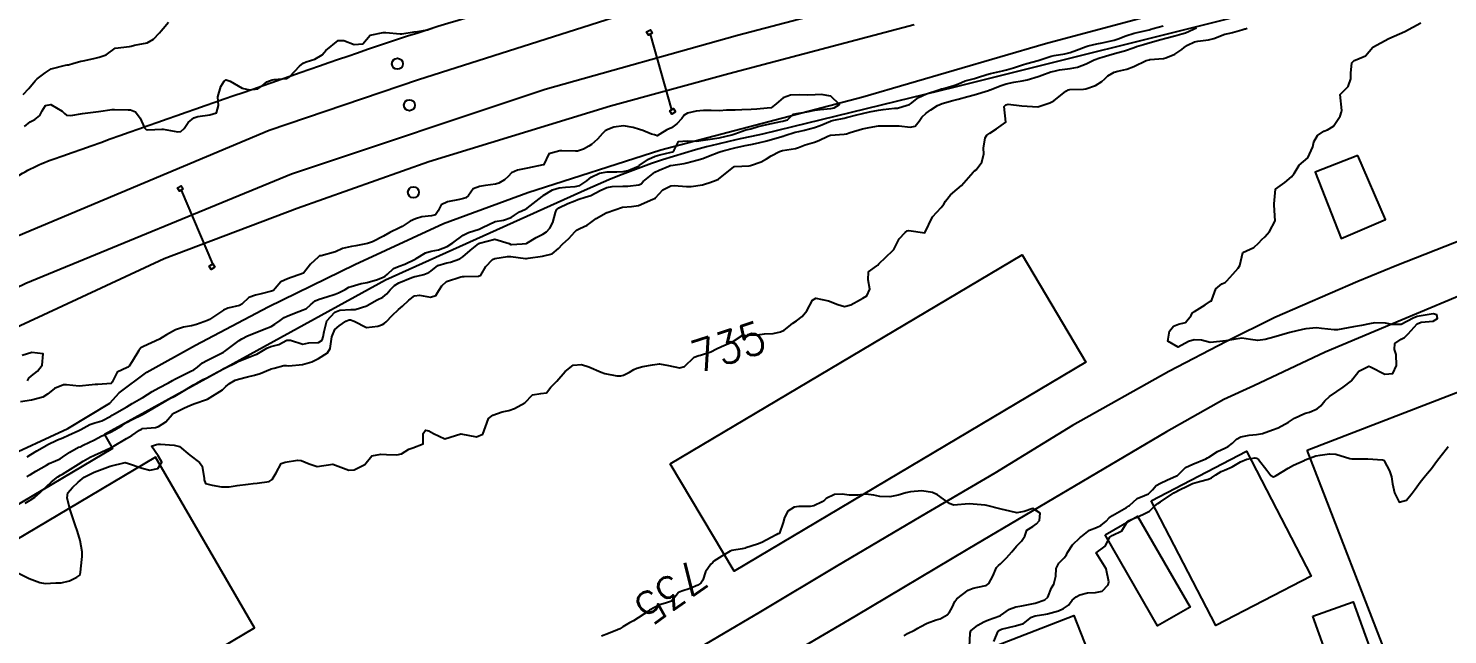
# Model space of a CAD drawing. Header units: metres. Extents: x 307586 to 320046, y 7427249 to 7434250.
# Drawn here: x 315712.5 to 315890.8, y 7432544 to 7432620.2 of the extents above; entities that cross this region are included whole.
import ezdxf
from ezdxf.enums import TextEntityAlignment as Align

# ---------------------------------------------------------------- set-up
doc = ezdxf.new("R2010")
doc.units = ezdxf.units.M
doc.header["$MEASUREMENT"] = 0
for name, color, linetype in [('Cotas', 45, 'Continuous'), ('Curvas de Nivel 1m', 11, 'Continuous'), ('Curvas de Nivel 5m', 15, 'Continuous'), ('Divisa', 42, 'FENCELINE2'), ('Edificações', 30, 'Continuous'), ('Hidrografia', 140, 'Continuous'), ('Linha Férrea', 20, 'Continuous'), ('Portico', 45, 'Continuous'), ('Postes', 20, 'Continuous'), ('Vias Primárias', 230, 'Continuous')]:
    doc.layers.add(name, color=color, linetype=linetype)
doc.styles.add('Style-STANDARD', font='STANDARD.shx')
doc.linetypes.add('FENCELINE2', pattern='A,0.25,-0.1,[132,ltypeshp.shx,S=0.1,R=0,X=-0.1,Y=0],-0.1,1', length=1.45)

msp = doc.modelspace()

# ---------------------------------------------------------------- linework, layer by layer
at = {"layer": 'Curvas de Nivel 1m', "flags": 128}
for points, elevation in [([(315711.78, 7432611.9), (315712.51, 7432612.67), (315713.31, 7432613.65), (315713.42, 7432613.77), (315713.57, 7432613.88), (315714.55, 7432614.64), (315715.33, 7432615.14), (315717.11, 7432615.61), (315717.33, 7432615.64), (315717.5, 7432615.66), (315718.03, 7432615.82), (315719.03, 7432616.12), (315719.34, 7432616.17), (315720.68, 7432616.46), (315721.35, 7432616.6), (315722.23, 7432616.89), (315723.36, 7432617.76), (315725.16, 7432617.95), (315725.37, 7432618), (315725.77, 7432618.14), (315727.37, 7432618.4), (315728.19, 7432618.89), (315728.91, 7432619.69), (315729.14, 7432619.94), (315729.39, 7432620.22), (315730.06, 7432621.03)], 731), ([(315711.96, 7432607.89), (315712.67, 7432608.46), (315713.25, 7432608.77), (315713.87, 7432609.26), (315714.2, 7432609.87), (315714.6, 7432610.53), (315715.27, 7432610.65), (315716.68, 7432609.84), (315716.97, 7432609.54), (315717.26, 7432609.31), (315717.79, 7432609.29), (315719.26, 7432609.54), (315721.26, 7432609.78), (315723, 7432610.03), (315723.27, 7432610.04), (315725.01, 7432610), (315725.27, 7432609.97), (315725.91, 7432609.73), (315726.5, 7432608.96), (315727.06, 7432607.71), (315727.24, 7432607.5), (315727.48, 7432607.47), (315729.24, 7432607.56), (315729.39, 7432607.54), (315731.24, 7432607.22), (315731.61, 7432607.28), (315732.03, 7432607.65), (315732.52, 7432608.38), (315733.26, 7432608.99), (315733.75, 7432609.14), (315735.26, 7432609.34), (315736.09, 7432609.61), (315736.36, 7432610.52), (315736.24, 7432611.61), (315736.62, 7432612.92), (315737.04, 7432613.59), (315737.31, 7432613.77), (315737.81, 7432613.59), (315739.3, 7432612.73), (315740.25, 7432612.51), (315741.3, 7432612.63), (315741.82, 7432613.02), (315742.41, 7432613.53), (315743.07, 7432613.77), (315743.32, 7432613.81), (315744.87, 7432613.95), (315745.32, 7432614.2), (315746.53, 7432615.48), (315746.97, 7432615.84), (315747.34, 7432616.03), (315748.45, 7432616.36), (315749.35, 7432616.89), (315749.62, 7432617.19), (315749.83, 7432617.44), (315751.38, 7432618.7), (315752.1, 7432618.69), (315753.37, 7432618.22), (315754.47, 7432618.29), (315755.38, 7432619.38), (315757.04, 7432619.7), (315757.39, 7432619.72), (315759.18, 7432619.53), (315759.39, 7432619.53), (315760.92, 7432619.78), (315761.39, 7432619.85), (315762.61, 7432620.07), (315763.4, 7432620.34)], 732), ([(315712.04, 7432560.52), (315712.68, 7432560.92), (315713.26, 7432561.29), (315713.94, 7432561.86), (315714.7, 7432562.56), (315715.36, 7432563.19), (315716.15, 7432563.84), (315716.5, 7432564.05), (315716.72, 7432564.18), (315717.74, 7432564.8), (315718.73, 7432565.43), (315719.32, 7432565.8), (315720.21, 7432566.32), (315720.74, 7432566.56), (315721.6, 7432566.92), (315722.76, 7432567.48), (315722.94, 7432567.58), (315723.22, 7432567.75), (315724.77, 7432568.66), (315725.45, 7432569.05), (315726.43, 7432569.71), (315726.65, 7432569.85), (315726.79, 7432569.9), (315728.43, 7432570.06), (315728.79, 7432570.15), (315729.74, 7432570.74), (315730.52, 7432571.66), (315730.82, 7432571.89), (315731.99, 7432572.48), (315732.83, 7432572.87), (315733.38, 7432573.08), (315734.83, 7432573.56), (315734.97, 7432573.62), (315736.84, 7432574.79), (315737.26, 7432575.18), (315737.71, 7432575.58), (315738.45, 7432575.99), (315738.86, 7432576.14), (315740, 7432576.42), (315740.87, 7432576.61), (315741.58, 7432576.82), (315742.88, 7432577.38), (315742.98, 7432577.42), (315743.32, 7432577.52), (315744.57, 7432577.82), (315744.89, 7432577.83), (315745.2, 7432577.81), (315746.89, 7432577.95), (315748.05, 7432578.3), (315748.9, 7432578.73), (315750.03, 7432579.43), (315750.36, 7432579.98), (315750.57, 7432581.43), (315750.94, 7432582.36), (315751.52, 7432582.84), (315752.35, 7432583.41), (315752.75, 7432583.6), (315752.95, 7432583.6), (315753.38, 7432583.4), (315754.95, 7432582.61), (315756.36, 7432582.78), (315756.95, 7432583.01), (315757.17, 7432583.13), (315757.4, 7432583.35), (315758.18, 7432584.12), (315758.97, 7432584.86), (315759.47, 7432585.32), (315760.24, 7432586.06), (315760.99, 7432586.62), (315761.61, 7432586.68), (315762.99, 7432586.42), (315763.64, 7432586.63), (315764.03, 7432587.27), (315764.41, 7432587.86), (315765.01, 7432588.4), (315766.78, 7432588.99), (315767.02, 7432589.04), (315767.2, 7432589.05), (315769.02, 7432589.06), (315769.29, 7432589.21), (315769.95, 7432590.29), (315770.77, 7432591.18), (315771.05, 7432591.31), (315772.66, 7432591.56), (315773.06, 7432591.53), (315774.9, 7432591.29), (315775.05, 7432591.3), (315775.26, 7432591.34), (315777.06, 7432591.57), (315778.26, 7432591.9), (315779.07, 7432592.57), (315779.57, 7432593.08), (315780.36, 7432593.8), (315781.1, 7432594.66), (315781.31, 7432594.85), (315781.74, 7432595.05), (315782.65, 7432595.5), (315783.11, 7432595.81), (315783.82, 7432596.33), (315785.04, 7432597.02), (315785.1, 7432597.05), (315785.12, 7432597.06), (315785.2, 7432597.09), (315787.13, 7432597.74), (315788.26, 7432597.85), (315789.13, 7432597.97), (315790.93, 7432598.74), (315791.14, 7432598.82), (315791.22, 7432598.86), (315791.27, 7432598.94), (315792.17, 7432599.92), (315793.17, 7432600.42), (315793.62, 7432600.47), (315795.16, 7432600.33), (315795.73, 7432600.33), (315797.17, 7432600.57), (315797.41, 7432600.63), (315798.1, 7432600.86), (315798.9, 7432601.13), (315799.18, 7432601.28), (315801.1, 7432602.82), (315801.16, 7432602.86), (315801.19, 7432602.87), (315803.04, 7432602.95), (315803.2, 7432602.98), (315804.52, 7432603.47), (315805.21, 7432603.82), (315805.79, 7432604.19), (315806.83, 7432604.76), (315807.22, 7432604.86), (315808.83, 7432605.13), (315809.23, 7432605.24), (315810.08, 7432605.57), (315811.24, 7432605.92), (315811.8, 7432606.13), (315812.9, 7432606.68), (315813.14, 7432606.78), (315813.24, 7432606.8), (315814.98, 7432606.92), (315815.25, 7432606.97), (315815.72, 7432607.12), (315817.25, 7432607.58), (315818.09, 7432607.78), (315819.26, 7432607.96), (315820.65, 7432607.98), (315821.26, 7432607.98), (315821.87, 7432607.96), (315823.26, 7432607.8), (315823.88, 7432607.93), (315824.41, 7432608.55), (315824.74, 7432609.08), (315825.28, 7432609.59), (315825.85, 7432609.97), (315826.7, 7432610.52), (315827.3, 7432610.78), (315828.64, 7432611.16), (315829.3, 7432611.35), (315830.51, 7432611.68), (315831.31, 7432611.89), (315833.11, 7432612.44), (315833.27, 7432612.49), (315833.31, 7432612.51), (315834.69, 7432613.06), (315835.33, 7432613.24), (315836.28, 7432613.46), (315837.33, 7432613.65), (315837.96, 7432613.76), (315839.34, 7432614.19), (315839.47, 7432614.24), (315839.79, 7432614.37), (315840.94, 7432614.76), (315841.35, 7432614.87), (315842.01, 7432615), (315843.35, 7432615.18), (315844.29, 7432615.37), (315845.36, 7432615.79), (315846.4, 7432616.28), (315847.1, 7432616.54), (315847.37, 7432616.63), (315848.63, 7432617), (315849.38, 7432617.18), (315850.2, 7432617.42), (315851.39, 7432617.84), (315851.68, 7432617.94), (315852.6, 7432618.21), (315853.4, 7432618.44), (315854.76, 7432618.82), (315855.4, 7432618.99), (315856.52, 7432619.28), (315857.41, 7432619.53), (315857.86, 7432619.69), (315858.87, 7432620.14), (315859.24, 7432620.3)], 734), ([(315712.24, 7432563.88), (315712.54, 7432564.05), (315712.72, 7432564.15), (315713.37, 7432564.53), (315714.73, 7432565.31), (315715.08, 7432565.5), (315715.84, 7432565.84), (315716.45, 7432566.12), (315716.74, 7432566.31), (315717.64, 7432566.93), (315718.76, 7432567.55), (315718.94, 7432567.63), (315719.35, 7432567.8), (315720.77, 7432568.51), (315721.6, 7432568.95), (315722.78, 7432569.47), (315723.33, 7432569.75), (315724.22, 7432570.31), (315724.8, 7432570.66), (315725.48, 7432571.05), (315726.81, 7432571.69), (315726.83, 7432571.69), (315726.86, 7432571.71), (315728.09, 7432572.43), (315728.82, 7432572.87), (315730.23, 7432573.67), (315730.84, 7432574), (315731.9, 7432574.6), (315732.85, 7432575.18), (315733.13, 7432575.35), (315733.63, 7432575.63), (315734.43, 7432576.06), (315734.86, 7432576.29), (315735.72, 7432576.76), (315736.88, 7432577.37), (315737.02, 7432577.45), (315737.31, 7432577.59), (315738.35, 7432578.11), (315738.89, 7432578.37), (315740.29, 7432578.94), (315740.9, 7432579.16), (315741.16, 7432579.28), (315741.57, 7432579.53), (315742.4, 7432580.03), (315742.91, 7432580.21), (315743.94, 7432580.49), (315744.93, 7432581.01), (315745.4, 7432581.02), (315746.92, 7432580.54), (315747.71, 7432580.67), (315748.92, 7432580.74), (315749.35, 7432581.02), (315749.5, 7432581.44), (315749.61, 7432582.11), (315749.95, 7432583.44), (315750.96, 7432584.55), (315751.57, 7432584.81), (315752.97, 7432584.87), (315753.5, 7432584.87), (315754.97, 7432585.35), (315755.03, 7432585.38), (315756.26, 7432586.08), (315756.99, 7432586.45), (315757.5, 7432586.84), (315757.91, 7432587.34), (315758.46, 7432587.89), (315759.01, 7432588.23), (315760.62, 7432588.91), (315761.02, 7432589.01), (315761.26, 7432589.06), (315762.15, 7432589.29), (315762.79, 7432589.52), (315763.03, 7432589.69), (315763.91, 7432590.4), (315765.04, 7432590.73), (315765.48, 7432590.82), (315766.67, 7432591.24), (315767.06, 7432591.49), (315767.96, 7432592.32), (315769.07, 7432593.18), (315769.12, 7432593.21), (315771.08, 7432593.72), (315772.87, 7432593.16), (315773.07, 7432593.07), (315773.17, 7432593.06), (315774.51, 7432593.15), (315775.02, 7432593.2), (315775.07, 7432593.22), (315776.28, 7432593.93), (315777.09, 7432594.35), (315777.54, 7432594.66), (315777.97, 7432595.1), (315778.36, 7432595.84), (315778.67, 7432597.09), (315778.81, 7432597.41), (315779.13, 7432597.67), (315780.25, 7432598.19), (315781.14, 7432598.56), (315781.49, 7432598.71), (315782.53, 7432599.05), (315783.02, 7432599.17), (315783.15, 7432599.22), (315784.32, 7432599.86), (315785.16, 7432600.24), (315785.81, 7432600.36), (315787.16, 7432600.38), (315787.76, 7432600.39), (315789.17, 7432600.54), (315789.44, 7432600.7), (315789.69, 7432600.96), (315791.18, 7432602.14), (315791.71, 7432602.41), (315792.92, 7432602.92), (315793.12, 7432603), (315793.19, 7432603.01), (315794.84, 7432603.26), (315795.2, 7432603.34), (315796.45, 7432603.64), (315797.21, 7432603.87), (315797.92, 7432604.15), (315799.22, 7432604.66), (315799.36, 7432604.71), (315799.77, 7432604.84), (315801.23, 7432605.21), (315802.53, 7432605.51), (315803.23, 7432605.64), (315804.2, 7432605.82), (315805.24, 7432606.1), (315807.12, 7432606.63), (315807.24, 7432606.66), (315807.31, 7432606.68), (315807.52, 7432606.75), (315808.81, 7432607.17), (315809.25, 7432607.28), (315809.96, 7432607.43), (315811.25, 7432607.76), (315811.95, 7432608), (315813.26, 7432608.58), (315813.34, 7432608.6), (315813.66, 7432608.68), (315814.97, 7432608.96), (315815.27, 7432609.03), (315816.55, 7432609.36), (315817.28, 7432609.54), (315818.16, 7432609.74), (315819.28, 7432609.96), (315819.85, 7432610.04), (315821.29, 7432610.18), (315821.65, 7432610.22), (315822.87, 7432610.56), (315823.19, 7432610.67), (315823.29, 7432610.73), (315824.32, 7432611.53), (315825.31, 7432612), (315826.87, 7432612.52), (315827.21, 7432612.62), (315827.32, 7432612.65), (315828.76, 7432613.05), (315829.32, 7432613.27), (315830.19, 7432613.62), (315831.34, 7432613.94), (315831.74, 7432614.06), (315832.9, 7432614.45), (315833.34, 7432614.57), (315834.86, 7432614.91), (315835.35, 7432615.03), (315836.24, 7432615.29), (315837.36, 7432615.63), (315837.94, 7432615.8), (315839.36, 7432616.2), (315839.49, 7432616.24), (315839.85, 7432616.37), (315840.99, 7432616.74), (315841.37, 7432616.82), (315842.68, 7432617.02), (315843.38, 7432617.21), (315844.18, 7432617.51), (315845.39, 7432617.97), (315845.64, 7432618.05), (315846.73, 7432618.28), (315847.39, 7432618.42), (315848.89, 7432618.76), (315849.4, 7432618.92), (315850.35, 7432619.3), (315851.41, 7432619.64), (315853.28, 7432620.07), (315853.41, 7432620.1), (315853.49, 7432620.12), (315853.8, 7432620.2), (315855.06, 7432620.54)], 733), ([(315830.7, 7432542.46), (315830.78, 7432544.17), (315830.9, 7432544.46), (315831.76, 7432545.2), (315832.51, 7432545.6), (315833.11, 7432545.84), (315834.52, 7432546.36), (315834.62, 7432546.42), (315835.74, 7432547.19), (315836.54, 7432547.47), (315837.3, 7432547.63), (315838.55, 7432547.87), (315838.96, 7432547.95), (315840.19, 7432548.35), (315840.56, 7432548.72), (315841.02, 7432549.88), (315841.3, 7432550.33), (315841.56, 7432551.35), (315841.61, 7432552.33), (315841.94, 7432552.99), (315842.61, 7432553.66), (315842.9, 7432554.04), (315843.03, 7432554.32), (315843.66, 7432555.28), (315844.64, 7432556.22), (315844.73, 7432556.3), (315845.81, 7432557.13), (315846.66, 7432557.46), (315847.23, 7432557.7), (315847.88, 7432558.26), (315848.26, 7432558.67), (315848.68, 7432558.96), (315850.45, 7432559.99), (315850.69, 7432560.14), (315850.74, 7432560.17), (315850.8, 7432560.22), (315851.8, 7432561.11), (315852.71, 7432561.49), (315853.2, 7432561.7), (315853.71, 7432562.19), (315854.17, 7432562.74), (315854.73, 7432563.04), (315855.5, 7432563.4), (315856.74, 7432563.96), (315856.87, 7432564.02), (315856.99, 7432564.15), (315857.86, 7432565.03), (315858.76, 7432565.44), (315860.42, 7432566.11), (315860.63, 7432566.23), (315860.77, 7432566.33), (315861.86, 7432567.01), (315862.78, 7432567.43), (315863.22, 7432567.65), (315863.77, 7432568.07), (315864.28, 7432568.58), (315864.8, 7432568.85), (315865.84, 7432569.08), (315866.8, 7432569.16), (315867.55, 7432569.28), (315868.81, 7432569.73), (315869.49, 7432570), (315870.82, 7432570.72), (315871.57, 7432571.23), (315872.83, 7432571.82), (315872.95, 7432571.84), (315873.44, 7432571.95), (315874.39, 7432572.39), (315874.85, 7432572.78), (315875.38, 7432573.41), (315875.94, 7432573.92), (315876.87, 7432574.56), (315877.66, 7432575.12), (315878.7, 7432575.89), (315878.79, 7432575.99), (315878.89, 7432576.16), (315879.66, 7432577.12), (315880.91, 7432577.74), (315881.11, 7432577.66), (315882.9, 7432576.76), (315883.9, 7432576.83), (315884.39, 7432577.83), (315884.33, 7432579.23), (315884.11, 7432579.83), (315884.16, 7432580.61), (315884.95, 7432581.13), (315885.39, 7432581.38), (315885.85, 7432581.81), (315886.98, 7432583.09), (315887.46, 7432583.3), (315888.98, 7432583.43), (315889.53, 7432583.76), (315889.44, 7432584.22), (315888.99, 7432584.32), (315888.49, 7432584.27), (315886.99, 7432584.01), (315886.48, 7432583.8), (315884.97, 7432582.99), (315883.83, 7432582.98), (315882.97, 7432583.15), (315881.64, 7432583.19), (315880.97, 7432583.09), (315879.97, 7432582.87), (315878.97, 7432582.7), (315878.28, 7432582.58), (315876.96, 7432582.34), (315876.56, 7432582.32), (315874.96, 7432582.5), (315874.34, 7432582.57), (315872.96, 7432582.47), (315872.56, 7432582.36), (315870.95, 7432581.98), (315868.95, 7432581.39), (315867.87, 7432581.1), (315866.94, 7432580.99), (315866.02, 7432581.12), (315864.94, 7432581.26), (315863.91, 7432581.11), (315862.94, 7432580.96), (315862.17, 7432580.86), (315860.94, 7432580.74), (315859.86, 7432581.03), (315858.94, 7432581.06), (315858.23, 7432580.85), (315856.93, 7432580.15), (315855.65, 7432580.88), (315855.86, 7432582.17), (315856.33, 7432582.79), (315856.97, 7432583.04), (315857.87, 7432583.25), (315858.57, 7432584.13), (315858.71, 7432584.41), (315858.99, 7432584.63), (315860.35, 7432585.46), (315861, 7432585.91), (315861.11, 7432585.99), (315861.17, 7432586.1), (315861.66, 7432587.46), (315862.44, 7432588.09), (315862.83, 7432588.28), (315863.04, 7432588.48), (315863.79, 7432589.33), (315864.48, 7432590.07), (315864.69, 7432590.43), (315865.07, 7432592.06), (315866.46, 7432592.66), (315867.09, 7432593.27), (315867.44, 7432593.68), (315867.82, 7432594.02), (315868.43, 7432594.69), (315869.12, 7432596.01), (315868.98, 7432598.01), (315868.98, 7432598.18), (315869.17, 7432600.01), (315870.32, 7432600.86), (315871.19, 7432601.57), (315871.5, 7432601.99), (315872.16, 7432603.03), (315873.22, 7432603.96), (315873.86, 7432605.33), (315874, 7432605.95), (315874.44, 7432606.76), (315875.26, 7432607.3), (315875.72, 7432607.48), (315876.44, 7432607.92), (315877.29, 7432609.19), (315877.48, 7432609.72), (315877.52, 7432609.91), (315877.31, 7432611.91), (315878.3, 7432612.93), (315878.64, 7432613.9), (315878.63, 7432614.62), (315878.75, 7432615.9), (315879.05, 7432616.21), (315879.37, 7432616.34), (315880.47, 7432616.78), (315881.39, 7432617.87), (315883.4, 7432618.94), (315885.41, 7432619.82), (315887.42, 7432620.95)], 736), ([(315712.28, 7432566.34), (315712.74, 7432566.63), (315713.53, 7432567.09), (315714.76, 7432567.82), (315714.78, 7432567.83), (315714.82, 7432567.85), (315716.13, 7432568.48), (315716.77, 7432568.76), (315717.51, 7432569.09), (315718.78, 7432569.67), (315719.03, 7432569.81), (315720.17, 7432570.42), (315720.8, 7432570.62), (315721.67, 7432570.9), (315722.81, 7432571.47), (315722.99, 7432571.58), (315723.28, 7432571.75), (315724.82, 7432572.65), (315725.51, 7432573.04), (315726.68, 7432573.71), (315726.83, 7432573.81), (315727.99, 7432574.55), (315728.85, 7432575.02), (315730.06, 7432575.67), (315730.57, 7432575.95), (315730.86, 7432576.1), (315731.88, 7432576.64), (315732.87, 7432577.11), (315733.23, 7432577.28), (315733.7, 7432577.63), (315734.34, 7432578.17), (315734.89, 7432578.47), (315736.65, 7432579.35), (315736.9, 7432579.48), (315736.97, 7432579.52), (315737.08, 7432579.59), (315738.12, 7432580.37), (315738.92, 7432580.99), (315739.28, 7432581.21), (315740, 7432581.55), (315740.94, 7432581.94), (315742.08, 7432582.4), (315742.95, 7432582.76), (315743.44, 7432583.03), (315744.09, 7432583.51), (315744.59, 7432583.87), (315744.96, 7432584.04), (315745.89, 7432584.41), (315746.97, 7432584.82), (315747.42, 7432585.02), (315747.91, 7432585.46), (315748.47, 7432585.97), (315748.98, 7432586.19), (315749.96, 7432586.47), (315750.99, 7432586.81), (315751.44, 7432586.97), (315752.25, 7432587.41), (315752.73, 7432587.68), (315753.01, 7432587.79), (315754.27, 7432588.13), (315755.01, 7432588.28), (315756.31, 7432588.65), (315757.02, 7432588.94), (315757.27, 7432589.09), (315757.56, 7432589.34), (315758.35, 7432590.02), (315759.04, 7432590.33), (315759.76, 7432590.6), (315761.05, 7432591.2), (315761.11, 7432591.24), (315761.2, 7432591.3), (315762.35, 7432592), (315763.06, 7432592.2), (315763.97, 7432592.37), (315765.07, 7432592.79), (315765.78, 7432593.25), (315767.08, 7432594.23), (315767.74, 7432594.57), (315769.09, 7432594.99), (315769.51, 7432595.2), (315771.11, 7432595.93), (315772.17, 7432596.11), (315773.12, 7432596.44), (315773.52, 7432596.76), (315774.16, 7432597.15), (315774.82, 7432597.44), (315775.13, 7432597.62), (315777, 7432599.11), (315777.08, 7432599.18), (315777.14, 7432599.23), (315778.32, 7432599.94), (315779.16, 7432600.18), (315779.96, 7432600.28), (315781.16, 7432600.35), (315781.74, 7432600.47), (315782.62, 7432601.05), (315782.9, 7432601.32), (315783.18, 7432601.52), (315784.2, 7432602.01), (315785.18, 7432602.2), (315786.39, 7432602.21), (315787.19, 7432602.22), (315787.83, 7432602.34), (315789.19, 7432602.95), (315789.22, 7432602.97), (315790.36, 7432603.8), (315791.21, 7432604.17), (315791.82, 7432604.33), (315793.22, 7432604.66), (315793.42, 7432604.72), (315793.6, 7432604.92), (315794.13, 7432606.01), (315795.23, 7432606.08), (315796.39, 7432606.04), (315797.24, 7432606.17), (315797.84, 7432606.26), (315799.24, 7432606.45), (315800.83, 7432606.83), (315801.24, 7432606.98), (315802.6, 7432607.46), (315803.25, 7432607.62), (315804.16, 7432607.89), (315805.26, 7432608.14), (315807.02, 7432608.51), (315807.26, 7432608.58), (315807.4, 7432608.61), (315807.85, 7432608.74), (315808.57, 7432609.44), (315809.28, 7432609.55), (315810.28, 7432609.72), (315811.28, 7432609.93), (315811.93, 7432610.05), (315813.29, 7432610.17), (315813.72, 7432610.24), (315814.38, 7432610.67), (315813.3, 7432611.71), (315812.08, 7432611.92), (315811.3, 7432611.86), (315810.42, 7432611.83), (315809.3, 7432611.87), (315808.21, 7432611.84), (315807.3, 7432611.5), (315806.41, 7432610.76), (315805.8, 7432610.26), (315805.28, 7432610.21), (315804.01, 7432610.07), (315803.28, 7432610.02), (315802.11, 7432609.98), (315801.28, 7432609.95), (315800.19, 7432609.93), (315799.28, 7432609.88), (315798.24, 7432609.9), (315797.28, 7432609.9), (315796.35, 7432609.81), (315795.27, 7432609.55), (315794.87, 7432609.3), (315794.55, 7432608.91), (315793.95, 7432608.22), (315793.25, 7432607.73), (315792.7, 7432607.47), (315791.8, 7432606.93), (315791.46, 7432606.72), (315791.24, 7432606.81), (315791.15, 7432606.85), (315790.77, 7432606.95), (315789.65, 7432607.37), (315789.25, 7432607.5), (315788.47, 7432607.75), (315787.25, 7432607.98), (315786.03, 7432607.79), (315785.25, 7432607.5), (315784.93, 7432607.34), (315784.59, 7432607.03), (315783.95, 7432606.32), (315783.23, 7432605.65), (315782.87, 7432605.4), (315782.22, 7432605.05), (315781.47, 7432604.81), (315781.22, 7432604.78), (315779.47, 7432604.84), (315779.22, 7432604.85), (315777.87, 7432604.44), (315777.23, 7432603.11), (315777.22, 7432603.08), (315777.19, 7432603.07), (315777.15, 7432603.07), (315775.19, 7432602.67), (315773.92, 7432602.42), (315773.18, 7432602.05), (315772.73, 7432601.61), (315772.3, 7432601.17), (315771.59, 7432600.76), (315771.17, 7432600.65), (315769.88, 7432600.48), (315769.16, 7432600.36), (315768.33, 7432600.04), (315767.74, 7432599.22), (315767.44, 7432598.93), (315767.14, 7432598.84), (315766.62, 7432598.72), (315765.13, 7432598.4), (315764.34, 7432598.06), (315763.93, 7432597.27), (315763.61, 7432596.78), (315763.11, 7432596.67), (315761.88, 7432596.52), (315761.11, 7432596.29), (315760.41, 7432596), (315759.42, 7432595.33), (315759.09, 7432595.13), (315757.88, 7432594.55), (315757.08, 7432594.11), (315755.68, 7432593.37), (315755.07, 7432593.17), (315753.58, 7432592.88), (315753.07, 7432592.81), (315751.91, 7432592.56), (315751.06, 7432592.13), (315749.25, 7432591.64), (315749.05, 7432591.62), (315748.96, 7432591.55), (315748.86, 7432591.45), (315747.92, 7432590.58), (315747.02, 7432589.47), (315745.02, 7432588.73), (315744.18, 7432588.34), (315743.48, 7432587.52), (315743.24, 7432587.27), (315743, 7432587.19), (315741.69, 7432586.84), (315740.99, 7432586.67), (315740.17, 7432586.37), (315739.28, 7432585.57), (315738.97, 7432585.37), (315737.52, 7432585.04), (315736.97, 7432584.81), (315735.21, 7432583.62), (315734.95, 7432583.49), (315733.57, 7432583.01), (315732.94, 7432582.83), (315731.94, 7432582.66), (315730.94, 7432582.34), (315729.82, 7432581.68), (315729.27, 7432581.34), (315728.93, 7432581.17), (315727.91, 7432580.7), (315726.91, 7432580.24), (315726.57, 7432580.05), (315726.32, 7432579.72), (315725.51, 7432578.35), (315725.1, 7432577.74), (315725, 7432577.62), (315724.88, 7432577.58), (315723.61, 7432577.02), (315722.97, 7432575.76), (315722.85, 7432575.56), (315721.19, 7432575.43), (315720.85, 7432575.44), (315720.47, 7432575.41), (315718.85, 7432575.24), (315717.26, 7432575.42), (315716.85, 7432575.42), (315715.74, 7432574.95), (315714.84, 7432574.23), (315714.28, 7432573.86), (315712.83, 7432573.46), (315711.46, 7432573.26)], 732), ([(315712.33, 7432575.89), (315712.51, 7432576.23), (315712.86, 7432576.55), (315713.6, 7432577.14), (315714.2, 7432577.86), (315714.32, 7432579.29), (315712.9, 7432579.47), (315711.68, 7432579.11)], 732), ([(315833.76, 7432543.15), (315834.32, 7432544.42), (315834.41, 7432544.51), (315834.5, 7432544.56), (315834.75, 7432544.66), (315836.51, 7432545.08), (315837.48, 7432545.41), (315838.52, 7432546.2), (315838.95, 7432546.36), (315840.3, 7432546.57), (315840.53, 7432546.61), (315841.88, 7432546.98), (315842.54, 7432547.28), (315843.17, 7432547.69), (315843.63, 7432548.31), (315844.1, 7432548.76), (315844.56, 7432548.98), (315845.53, 7432549.25), (315846.56, 7432549.28), (315847.38, 7432549.45), (315848.12, 7432550.25), (315848.21, 7432550.62), (315847.88, 7432552.26), (315846.62, 7432554.27), (315847.76, 7432555.13), (315848.34, 7432556.25), (315848.5, 7432556.39), (315848.65, 7432556.45), (315849.84, 7432557.04), (315850.59, 7432558.22), (315850.67, 7432558.29), (315852.02, 7432558.87), (315852.68, 7432559.18), (315853.35, 7432559.53), (315854.01, 7432560.19), (315854.4, 7432560.48), (315854.7, 7432560.68), (315856.39, 7432561.84), (315856.71, 7432561.99), (315856.82, 7432562.04), (315857.02, 7432562.15), (315858.14, 7432562.72), (315858.73, 7432562.98), (315859.61, 7432563.23), (315860.73, 7432563.54), (315861.12, 7432563.71), (315861.65, 7432564.09), (315862.33, 7432564.5), (315862.75, 7432564.68), (315863.71, 7432565.11), (315864.76, 7432565.74), (315865.56, 7432566.05), (315866.58, 7432566.22), (315866.77, 7432566.19), (315867.02, 7432566.03), (315868.08, 7432564.68), (315868.57, 7432564.01), (315868.74, 7432563.86), (315868.93, 7432563.82), (315869.26, 7432564), (315870.75, 7432564.94), (315871.43, 7432565.3), (315872.76, 7432565.9), (315872.81, 7432565.92), (315872.9, 7432565.96), (315874.25, 7432566.47), (315874.77, 7432566.56), (315875.97, 7432566.73), (315876.77, 7432566.7), (315878.51, 7432566.15), (315878.77, 7432566.09), (315880.51, 7432566.12), (315880.77, 7432566.12), (315882.62, 7432565.99), (315882.76, 7432565.92), (315882.83, 7432565.84), (315883.5, 7432564.58), (315883.73, 7432563.83), (315883.88, 7432562.97), (315884.14, 7432561.83), (315884.71, 7432560.65), (315885.61, 7432560.91), (315886.35, 7432561.8), (315886.73, 7432562.3), (315887.35, 7432563.17), (315887.83, 7432563.78), (315888.25, 7432564.28), (315888.75, 7432564.89), (315889.41, 7432565.76), (315889.99, 7432566.53), (315890.79, 7432567.52), (315890.88, 7432567.65)], 737)]:
    msp.add_lwpolyline(points, dxfattribs=dict(at, elevation=elevation))
at = {"layer": 'Curvas de Nivel 5m', "elevation": 735, "flags": 128}
for points in [[(315710.89, 7432551.9), (315712.56, 7432551.06), (315713.87, 7432550.54), (315714.55, 7432550.44), (315715.9, 7432550.49), (315716.55, 7432550.52), (315717.63, 7432550.74), (315718.56, 7432551.2), (315718.9, 7432551.47), (315719.01, 7432551.8), (315719.03, 7432552.26), (315719.22, 7432553.8), (315719.19, 7432554.39), (315718.94, 7432555.81), (315718.63, 7432556.96), (315718.33, 7432557.81), (315718.15, 7432558.31), (315717.68, 7432559.82), (315717.31, 7432561.19), (315717.42, 7432561.82), (315718, 7432562.51), (315718.71, 7432563.15), (315719.48, 7432563.8), (315720.72, 7432564.43), (315721.71, 7432564.79), (315722.73, 7432565.18), (315724.62, 7432565.62), (315724.73, 7432565.61), (315724.91, 7432565.55), (315726.73, 7432564.93), (315727.73, 7432564.69), (315728.72, 7432564.9), (315729.23, 7432565.68), (315728.74, 7432566.49), (315727.91, 7432567.7), (315728.54, 7432567.92), (315728.77, 7432567.95), (315729.04, 7432567.96), (315730.76, 7432567.81), (315731.43, 7432567.65), (315732.75, 7432566.58), (315733.95, 7432565.62), (315734.28, 7432565.17), (315734.55, 7432563.61), (315734.56, 7432563.46), (315734.71, 7432562.99), (315735.53, 7432562.78), (315736.7, 7432562.57), (315737.7, 7432562.58), (315738.7, 7432562.75), (315740.06, 7432562.91), (315740.71, 7432562.99), (315741.2, 7432563.04), (315742.71, 7432563.25), (315743.08, 7432563.51), (315743.58, 7432564.36), (315744.22, 7432565.5), (315744.58, 7432565.64), (315744.74, 7432565.68), (315746.27, 7432565.94), (315746.74, 7432565.9), (315747.75, 7432565.46), (315748.73, 7432565.14), (315750.73, 7432565.42), (315752.73, 7432564.68), (315753.4, 7432564.72), (315754.73, 7432565.38), (315755.63, 7432566.49), (315756.75, 7432566.67), (315757.46, 7432566.64), (315758.75, 7432566.6), (315759.33, 7432566.75), (315760.27, 7432567.31), (315760.76, 7432567.5), (315762.08, 7432567.98), (315762.07, 7432569.29), (315762.37, 7432569.7), (315762.79, 7432569.63), (315763.34, 7432569.27), (315764.78, 7432568.61), (315766.78, 7432569.23), (315768.78, 7432568.87), (315769.56, 7432569.2), (315769.88, 7432570.11), (315770.27, 7432571.19), (315770.82, 7432571.58), (315771.97, 7432572.02), (315772.82, 7432572.2), (315773.55, 7432572.43), (315774.83, 7432573.14), (315775.82, 7432574.15), (315776.85, 7432574.31), (315777.57, 7432574.38), (315778.12, 7432575.1), (315778.46, 7432575.5), (315778.87, 7432575.87), (315779.91, 7432577.07), (315780.89, 7432577.9), (315781.96, 7432577.98), (315782.89, 7432577.69), (315784.41, 7432577.02), (315784.88, 7432576.84), (315786.41, 7432576.53), (315786.88, 7432576.55), (315787.23, 7432576.64), (315787.97, 7432576.98), (315788.53, 7432577.33), (315788.89, 7432577.5), (315789.66, 7432577.73), (315790.89, 7432577.91), (315791.77, 7432578.05), (315792.89, 7432577.83), (315794.27, 7432577.53), (315794.89, 7432577.73), (315796.13, 7432578.88), (315796.69, 7432579.08), (315796.91, 7432579.13), (315798.21, 7432579.56), (315798.92, 7432579.92), (315799.54, 7432580.22), (315800.93, 7432580.82), (315802.16, 7432581.59), (315802.94, 7432581.66), (315804.05, 7432581.68), (315804.94, 7432581.8), (315806.05, 7432581.87), (315806.95, 7432582.06), (315807.42, 7432582.27), (315808.02, 7432582.74), (315808.52, 7432583.17), (315808.96, 7432583.45), (315809.7, 7432583.99), (315810.26, 7432584.71), (315811, 7432586.05), (315811.39, 7432586.3), (315813, 7432585.99), (315814.16, 7432585.5), (315814.99, 7432585.24), (315815.79, 7432585.45), (315817, 7432586.14), (315817.31, 7432586.32), (315817.81, 7432586.62), (315818.2, 7432587.43), (315818, 7432588.62), (315818.04, 7432589.62), (315819.05, 7432590.36), (315819.2, 7432590.46), (315819.34, 7432590.61), (315821.07, 7432592.32), (315821.21, 7432592.44), (315821.31, 7432592.58), (315821.89, 7432593.77), (315822.62, 7432594.56), (315822.9, 7432594.76), (315823.11, 7432594.82), (315825.1, 7432594.54), (315826.06, 7432596.53), (315827.14, 7432597.72), (315827.51, 7432598.14), (315827.7, 7432598.5), (315828.33, 7432599.32), (315829.17, 7432600), (315829.69, 7432600.48), (315831.19, 7432602.14), (315831.35, 7432602.3), (315831.54, 7432602.46), (315832.25, 7432603.41), (315832.5, 7432604.45), (315832.49, 7432605.19), (315832.67, 7432606.45), (315832.9, 7432606.79), (315833.25, 7432607.06), (315834.1, 7432607.59), (315835.27, 7432608.42), (315835.09, 7432610.42), (315835.18, 7432610.54), (315835.29, 7432610.61), (315835.58, 7432610.7), (315837.29, 7432610.5), (315839.29, 7432610.37), (315840.8, 7432610.85), (315841.3, 7432611.12), (315842.82, 7432612.33), (315843.13, 7432612.51), (315843.32, 7432612.55), (315845.02, 7432612.6), (315845.32, 7432612.63), (315846.54, 7432613.07), (315847.33, 7432613.57), (315847.72, 7432613.89), (315848.11, 7432614.26), (315848.88, 7432614.73), (315849.35, 7432614.87), (315850.5, 7432615.09), (315851.36, 7432615.45), (315852.93, 7432616.21), (315853.28, 7432616.29), (315853.36, 7432616.3), (315855.09, 7432616.46), (315855.37, 7432616.52), (315856.53, 7432617.01), (315857.38, 7432617.56), (315857.7, 7432617.84), (315858.11, 7432618.14), (315858.99, 7432618.54), (315859.4, 7432618.63), (315860.73, 7432618.79), (315861.4, 7432618.96), (315862.82, 7432619.5), (315863.41, 7432619.65), (315863.76, 7432619.72), (315864.92, 7432620.06), (315865.32, 7432620.16), (315865.41, 7432620.18), (315865.61, 7432620.25)], [(315822.49, 7432543.86), (315822.93, 7432544.12), (315823.8, 7432544.55), (315824.24, 7432544.81), (315824.51, 7432544.98), (315825.4, 7432545.42), (315826.52, 7432545.84), (315827.03, 7432546), (315827.91, 7432546.5), (315828.21, 7432546.81), (315828.54, 7432547.41), (315828.87, 7432548.16), (315829.11, 7432548.48), (315830.56, 7432549.58), (315831.18, 7432549.84), (315832.57, 7432550.11), (315832.82, 7432550.19), (315833.14, 7432550.43), (315833.66, 7432551.36), (315834.12, 7432552.42), (315834.34, 7432552.68), (315834.6, 7432552.89), (315835.36, 7432553.66), (315836.03, 7432554.4), (315836.63, 7432555.1), (315837.26, 7432555.76), (315837.68, 7432556.38), (315837.91, 7432557.12), (315838.66, 7432557.61), (315839.12, 7432557.91), (315839.51, 7432558.36), (315839.59, 7432559.27), (315838.69, 7432559.87), (315837.6, 7432559.46), (315836.68, 7432559.31), (315835.78, 7432559.5), (315834.69, 7432559.78), (315832.88, 7432560.24), (315832.69, 7432560.28), (315830.69, 7432560.46), (315828.69, 7432560.29), (315828.2, 7432560.49), (315826.7, 7432561.57), (315826.07, 7432561.88), (315824.71, 7432562.09), (315823.29, 7432561.97), (315822.71, 7432561.83), (315821.73, 7432561.54), (315820.7, 7432561.33), (315819.46, 7432561.36), (315818.7, 7432561.54), (315817.67, 7432561.65), (315816.7, 7432561.52), (315815.6, 7432561.55), (315814.7, 7432561.64), (315813.76, 7432561.61), (315812.7, 7432561.1), (315812.48, 7432560.9), (315812.2, 7432560.68), (315811.17, 7432560.21), (315810.68, 7432560.12), (315809.28, 7432560.12), (315808.68, 7432560.04), (315807.88, 7432559.54), (315807.47, 7432558.74), (315807.31, 7432558.09), (315806.82, 7432556.75), (315806.71, 7432556.68), (315806.64, 7432556.66), (315806.43, 7432556.54), (315804.63, 7432555.6), (315804.06, 7432555.36), (315802.62, 7432554.9), (315802.55, 7432554.88), (315802.16, 7432554.8), (315800.85, 7432554.59), (315800.62, 7432554.51), (315799.58, 7432553.86), (315798.6, 7432553.22), (315798.4, 7432553.04), (315798.23, 7432552.85), (315797.56, 7432551.88), (315797.21, 7432550.86), (315796.97, 7432550.46), (315796.56, 7432550.22), (315795.63, 7432549.81), (315794.55, 7432549.47), (315794.14, 7432549.31), (315793.84, 7432548.91), (315793.26, 7432548.19), (315792.53, 7432547.93), (315791.74, 7432547.72), (315790.52, 7432547.05), (315790.37, 7432546.94), (315788.51, 7432545.72), (315788.01, 7432545.47), (315787.15, 7432544.98), (315786.76, 7432544.73), (315786.5, 7432544.61), (315785.35, 7432544.14), (315784.48, 7432543.81)]]:
    msp.add_lwpolyline(points, dxfattribs=at)
at = {"layer": 'Divisa'}
for points in [[(315388.17, 7432318.1), (315396.46, 7432325.48), (315419.76, 7432347.8), (315448.76, 7432377.5), (315477.05, 7432404.57), (315502.45, 7432430.22), (315527.84, 7432458.63), (315534.38, 7432465.26), (315544.25, 7432476.48), (315563.74, 7432498.18), (315587.36, 7432522.58), (315617.02, 7432545.61), (315635.23, 7432557.54), (315664.71, 7432576.19), (315676.6, 7432582.45), (315697.83, 7432593.99, 0.04075), (315710.09, 7432600.97, -0.067472), (315715.57, 7432603.79, -0.002065), (315753.8, 7432617.17, -0.015065), (315774.11, 7432623.51)], [(315866.76, 7432622.3), (315828.87, 7432612.84), (315804.72, 7432606.91, 0.059985), (315782.72, 7432600.03), (315757.31, 7432588.59), (315722, 7432569.15), (315723.04, 7432567.39), (315679.93, 7432541.85), (315657.74, 7432529.15), (315655.54, 7432533.13), (315622.75, 7432513.61), (315602.94, 7432495.57), (315605.14, 7432491.35), (315597.67, 7432484.6), (315590.98, 7432480.54), (315588.86, 7432483.14)]]:
    msp.add_lwpolyline(points, format="xyb", dxfattribs=at)
at = {"layer": 'Edificações'}
for points in [[(315879.53, 7432604.25), (315874.15, 7432602.16), (315877.44, 7432593.79), (315882.97, 7432596.18)], [(315793.1, 7432565.49), (315837.32, 7432591.75), (315845.34, 7432578.24), (315801.13, 7432551.97)], [(315873.14, 7432567.18), (315894.2, 7432575.32), (315905.12, 7432547.06), (315884.06, 7432538.93)], [(315853.53, 7432560.84), (315865.54, 7432567.05), (315873.67, 7432551.35), (315861.65, 7432545.13)], [(315847.75, 7432556.53), (315851.83, 7432558.89), (315858.44, 7432547.45), (315854.35, 7432545.09)], [(315873.86, 7432546.32), (315878.93, 7432548.13), (315882.47, 7432538.21), (315877.41, 7432536.4)], [(315832.05, 7432541.81), (315843.81, 7432546.42), (315853.84, 7432520.88), (315842.08, 7432516.26)]]:
    msp.add_lwpolyline(points, close=True, dxfattribs=at)
msp.add_lwpolyline([(315652.18, 7432495.49), (315653.65, 7432493.02), (315740.87, 7432544.83), (315728.41, 7432566.3), (315658.99, 7432525.05), (315654.9, 7432531.93), (315626.68, 7432515.17), (315622.69, 7432512.8), (315631.34, 7432498.24), (315635.33, 7432500.61), (315640.86, 7432491.29), (315637.86, 7432489.42), (315639.42, 7432486.67), (315637.63, 7432485.53), (315646.66, 7432469.3), (315660.45, 7432476.97), (315650.07, 7432494.23)], dxfattribs=at)
at = {"layer": 'Hidrografia'}
msp.add_lwpolyline([(315708.89, 7432565.96), (315717.39, 7432569.93), (315722.7, 7432573.11), (315723.84, 7432574.4), (315727.33, 7432577.01), (315733.44, 7432580.41), (315742.57, 7432585.22), (315753.49, 7432590.56), (315764.63, 7432595.71), (315775.23, 7432599.59), (315791.91, 7432604.96), (315817.29, 7432611.64), (315840.27, 7432618.34), (315860.82, 7432623.88)], dxfattribs=at)
at = {"layer": 'Linha Férrea'}
for points in [[(315421.95, 7432343.07), (315467.8, 7432388.2), (315502.14, 7432422.91), (315535.95, 7432457.26), (315544.9, 7432465.81), (315565.89, 7432486.59), (315594.39, 7432512.84), (315621.2, 7432534.51), (315645.92, 7432551.55), (315659.21, 7432560.36), (315685.42, 7432575.29), (315712.11, 7432588.19), (315745.52, 7432601.94), (315777.38, 7432612.57), (315801.57, 7432619.37), (315838.47, 7432629.12)], [(315429.06, 7432344.26), (315465.17, 7432380.68), (315499.49, 7432414.35), (315531.19, 7432446.71), (315544.9, 7432460.88), (315580.76, 7432494.93), (315598.7, 7432511.46), (315618.54, 7432527.26), (315638.09, 7432541.57), (315656.68, 7432553.81), (315675.72, 7432565.03), (315694.22, 7432574.9), (315714.29, 7432584.2), (315729.5, 7432591.31), (315746.23, 7432597.64), (315762.77, 7432603.48), (315785.62, 7432610.48), (315800.46, 7432614.54), (315823.76, 7432620.73)], [(315785.95, 7432621.56), (315761.46, 7432613.76), (315742.69, 7432607.41), (315711.2, 7432594.14), (315685.94, 7432581.97), (315668.03, 7432572.05), (315645.94, 7432559.1), (315625.96, 7432545.27), (315606.49, 7432530.54), (315592.58, 7432518.88), (315577.7, 7432506.06), (315561.35, 7432489.44), (315544.9, 7432470.26), (315538.3, 7432462.49), (315524.94, 7432446.07)]]:
    msp.add_lwpolyline(points, dxfattribs=at)
at = {"layer": 'Portico'}
for points in [[(315790.87, 7432619.66), (315790.39, 7432619.37), (315790.14, 7432619.78), (315790.62, 7432620.07)], [(315793.78, 7432609.72), (315793.3, 7432609.44), (315793.05, 7432609.85), (315793.53, 7432610.14)], [(315731.92, 7432600.04), (315731.44, 7432599.75), (315731.19, 7432600.17), (315731.67, 7432600.45)], [(315735.9, 7432590.22), (315735.43, 7432589.93), (315735.18, 7432590.34), (315735.65, 7432590.63)]]:
    msp.add_lwpolyline(points, close=True, dxfattribs=at)
for points in [[(315793.29, 7432609.99), (315790.63, 7432619.51)], [(315735.65, 7432590.63), (315731.68, 7432599.9)]]:
    msp.add_lwpolyline(points, dxfattribs=at)
at = {"layer": 'Postes'}
for centre in [(315758.83, 7432615.78), (315760.34, 7432610.57), (315760.84, 7432599.62)]:
    msp.add_circle(centre, 0.694, dxfattribs=at)
at = {"layer": 'Vias Primárias'}
msp.add_lwpolyline([(315892.85, 7432593.74), (315884.4, 7432590.43), (315879.51, 7432588.42), (315869.07, 7432583.86), (315863.01, 7432580.86), (315855.77, 7432577.07), (315843.66, 7432570.28), (315833.88, 7432564.3), (315824.6, 7432558.85), (315813.97, 7432552.55), (315804.44, 7432546.88), (315793.64, 7432540.48), (315779.67, 7432532.22), (315765.78, 7432523.95), (315754.14, 7432517.65), (315743.13, 7432512.03), (315731.38, 7432505.77), (315720.54, 7432499.5), (315711.25, 7432494.36)], dxfattribs=at)
msp.add_lwpolyline([(315892.85, 7432593.74), (315884.4, 7432590.43), (315879.51, 7432588.42), (315869.07, 7432583.86), (315863.01, 7432580.86), (315855.77, 7432577.07), (315843.66, 7432570.28), (315833.88, 7432564.3), (315824.6, 7432558.85), (315813.97, 7432552.55), (315804.44, 7432546.88), (315793.64, 7432540.48), (315779.67, 7432532.22), (315765.78, 7432523.95), (315754.14, 7432517.65), (315743.13, 7432512.03), (315731.38, 7432505.77), (315720.54, 7432499.5), (315711.25, 7432494.36)], dxfattribs=at)
msp.add_lwpolyline([(315895.38, 7432587.9), (315883.78, 7432583.05), (315875.42, 7432579.51), (315866.46, 7432575.3), (315862.69, 7432573.57), (315855.46, 7432569.5), (315846.68, 7432564.3), (315830.49, 7432554.74), (315816.29, 7432546.29), (315804.73, 7432539.5), (315790.18, 7432530.93), (315781.74, 7432525.94), (315774.43, 7432521.62), (315763.47, 7432515.26), (315744.56, 7432504.48, 0.149599), (315742.47, 7432502.26, -0.151491), (315740.08, 7432499.74), (315720.31, 7432488.02), (315700.42, 7432475.57), (315687.3, 7432467.86), (315685.71, 7432466.83)], format="xyb", dxfattribs=at)
msp.add_lwpolyline([(315895.38, 7432587.9), (315883.78, 7432583.05), (315875.42, 7432579.51), (315866.46, 7432575.3), (315862.69, 7432573.57), (315855.46, 7432569.5), (315846.68, 7432564.3), (315830.49, 7432554.74), (315816.29, 7432546.29), (315804.73, 7432539.5), (315790.18, 7432530.93), (315781.74, 7432525.94), (315774.43, 7432521.62), (315763.47, 7432515.26), (315744.56, 7432504.48, 0.149599), (315742.47, 7432502.26, -0.151491), (315740.08, 7432499.74), (315720.31, 7432488.02), (315700.42, 7432475.57), (315687.3, 7432467.86), (315685.71, 7432466.83)], format="xyb", dxfattribs=at)

# ---------------------------------------------------------------- texts
at = {"layer": 'Cotas', "style": 'Style-STANDARD'}
for rotation, p in [(17.8865, (315800.41, 7432580.17, 735)), (215.5139, (315793.19, 7432549.31, 735))]:
    msp.add_text('735', height=4, rotation=rotation, dxfattribs=at).set_placement(p, align=Align.MIDDLE_CENTER)

doc.saveas('drawing.dxf')
